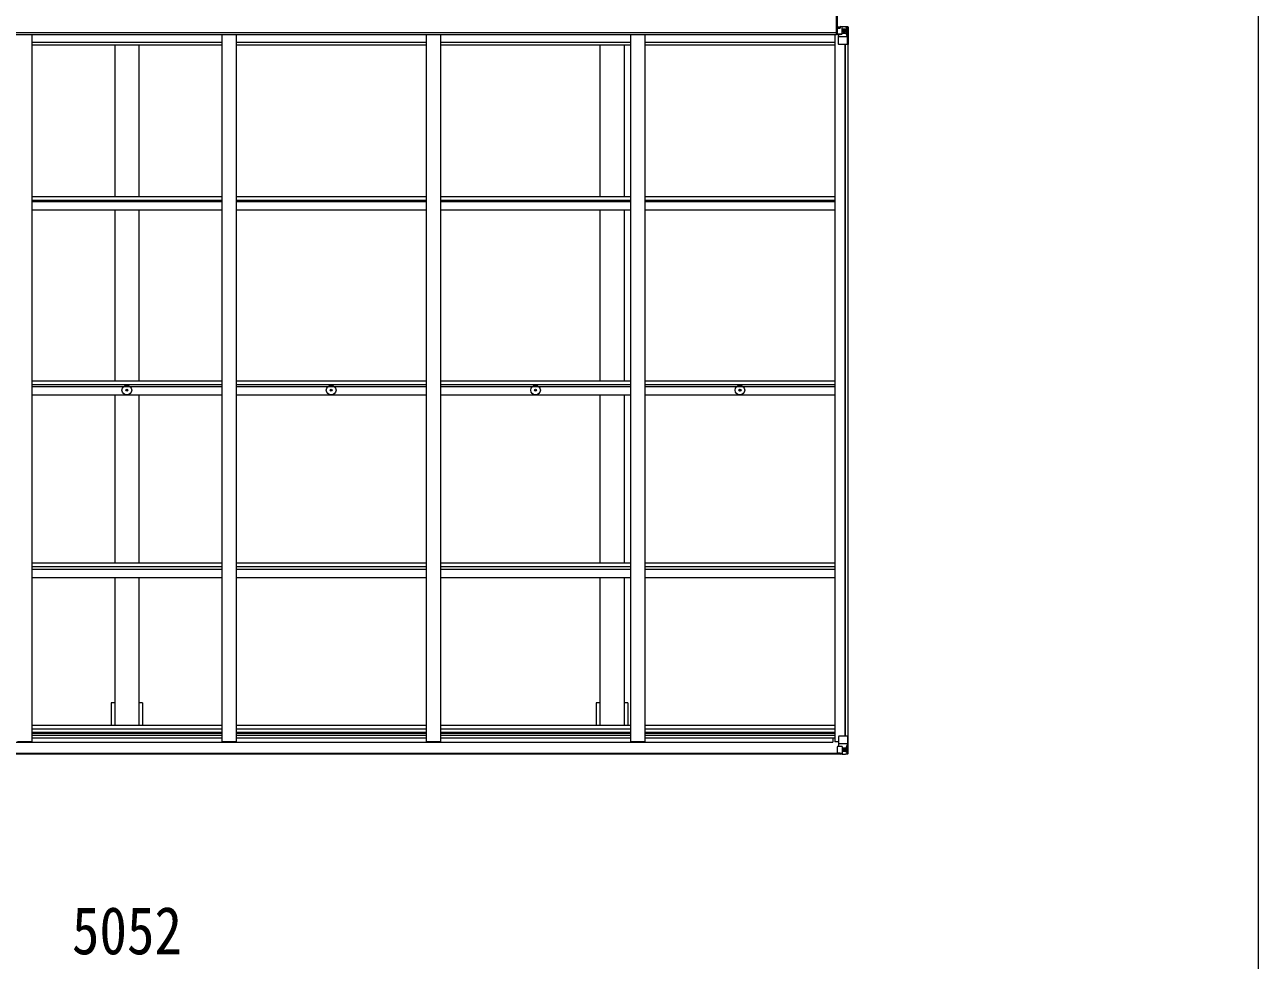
# Model space of a CAD drawing. Units: millimetres at full size, sheet at 1:35; details may follow other scales. Extents: x -9783 to 9892, y -6828 to 6752.
# Drawn here: x 5074 to 9397, y -8 to 3271 of the extents above; entities that cross this region are included whole.
import ezdxf
from ezdxf.enums import TextEntityAlignment as Align

# ---------------------------------------------------------------- set-up
doc = ezdxf.new("R2010")
doc.units = ezdxf.units.MM
doc.header["$LTSCALE"] = 35
for name, color, linetype, lineweight in [('0-1_本体', 4, 'Continuous', 9), ('0-2_部品', 7, 'Continuous', 9), ('0-3_ELV2', 3, 'Continuous', 9), ('0-A_寸法', 6, 'Continuous', 9), ('F-0_240', 7, 'Continuous', 9)]:
    doc.layers.add(name, color=color, linetype=linetype, lineweight=lineweight)
doc.styles.add('ＭＳ ゴシック', font='')
doc.styles.get('ＭＳ ゴシック').set_extended_font_data('MS Gothic')

msp = doc.modelspace()

# ---------------------------------------------------------------- linework, layer by layer
at = {"layer": '0-1_本体'}
for p, q in [((7918.78, 3243.03), (2945.78, 3243.3)), ((7921.28, 3263.47), (7931.78, 3263.47)), ((7918.78, 3236.34), (2945.78, 3236.34)), ((5099.28, 3236.34), (5099.28, 758.14)), ((5099.28, 3209.91), (5765.28, 3209.91)), ((5099.28, 3200.78), (5765.28, 3200.78)), ((5389.78, 3200.78), (5389.78, 2668.74)), ((5474.78, 3200.78), (5474.78, 2668.74)), ((5765.28, 3236.34), (5765.28, 758.14)), ((5815.28, 3236.34), (5815.28, 758.14)), ((5815.28, 3209.91), (6481.28, 3209.91)), ((5815.28, 3200.78), (6481.28, 3200.78)), ((6481.28, 3236.34), (6481.28, 758.14)), ((6531.28, 3236.34), (6531.28, 758.14)), ((6531.28, 3209.91), (7197.28, 3209.91)), ((6531.28, 3200.78), (7197.28, 3200.78)), ((7089.78, 3200.78), (7089.78, 2668.74)), ((7174.78, 3200.78), (7174.78, 2668.74)), ((7197.28, 3236.34), (7197.28, 758.14)), ((7247.28, 3236.34), (7247.28, 758.14)), ((7247.28, 3209.91), (7913.28, 3209.91)), ((7247.28, 3200.78), (7913.28, 3200.78)), ((7913.28, 3236.34), (7913.28, 757.72)), ((7918.78, 3236.34), (7918.78, 3239.97)), ((7918.78, 3238.02), (7922.33, 3238.02)), ((7948.58, 3201.67), (7948.58, 776.8)), ((7949.28, 3201.67), (7949.28, 776.8)), ((7958.28, 3201.67), (7958.28, 776.8)), ((5099.28, 2668.74), (5765.28, 2668.74)), ((5099.28, 2655.72), (5765.28, 2655.72)), ((5099.28, 2651.85), (5765.28, 2651.85)), ((5815.28, 2668.74), (6481.28, 2668.74)), ((5815.28, 2655.72), (6481.28, 2655.72)), ((5815.28, 2651.85), (6481.28, 2651.85)), ((6531.28, 2668.74), (7197.28, 2668.74)), ((6531.28, 2655.72), (7197.28, 2655.72)), ((6531.28, 2651.85), (7197.28, 2651.85)), ((7247.28, 2668.74), (7913.28, 2668.74)), ((7247.28, 2655.72), (7913.28, 2655.72)), ((7247.28, 2651.85), (7913.28, 2651.85)), ((5099.28, 2622.06), (5765.28, 2622.06)), ((5389.78, 2622.06), (5389.78, 2022.98)), ((5474.78, 2622.06), (5474.78, 2022.98)), ((5815.28, 2622.06), (6481.28, 2622.06)), ((6531.28, 2622.06), (7197.28, 2622.06)), ((7089.78, 2622.06), (7089.78, 2022.98)), ((7174.78, 2622.06), (7174.78, 2022.98)), ((7247.28, 2622.06), (7913.28, 2622.06)), ((5099.28, 2022.98), (5765.28, 2022.98)), ((5099.28, 2010), (5765.28, 2010)), ((5099.28, 2002.89), (5765.28, 2002.89)), ((5815.28, 2022.98), (6481.28, 2022.98)), ((5815.28, 2010), (6481.28, 2010)), ((5815.28, 2002.89), (6481.28, 2002.89)), ((6531.28, 2022.98), (7197.28, 2022.98)), ((6531.28, 2010), (7197.28, 2010)), ((6531.28, 2002.89), (7197.28, 2002.89)), ((7247.28, 2022.98), (7913.28, 2022.98)), ((7247.28, 2010), (7913.28, 2010)), ((7247.28, 2002.89), (7913.28, 2002.89)), ((5099.28, 1973.45), (5765.28, 1973.45)), ((5389.78, 1973.45), (5389.78, 1385.48)), ((5474.78, 1973.45), (5474.78, 1385.48)), ((5815.28, 1973.45), (6481.28, 1973.45)), ((6531.28, 1973.45), (7197.28, 1973.45)), ((7089.78, 1973.45), (7089.78, 1385.48)), ((7174.78, 1973.45), (7174.78, 1385.48)), ((7247.28, 1973.45), (7913.28, 1973.45)), ((5099.28, 1385.48), (5765.28, 1385.48)), ((5815.28, 1385.48), (6481.28, 1385.48)), ((6531.28, 1385.48), (7197.28, 1385.48)), ((7247.28, 1385.48), (7913.28, 1385.48)), ((5099.28, 1372.61), (5765.28, 1372.61)), ((5099.28, 1362.51), (5765.28, 1362.51)), ((5815.28, 1372.61), (6481.28, 1372.61)), ((5815.28, 1362.51), (6481.28, 1362.51)), ((6531.28, 1372.61), (7197.28, 1372.61)), ((6531.28, 1362.51), (7197.28, 1362.51)), ((7247.28, 1372.61), (7913.28, 1372.61)), ((7247.28, 1362.51), (7913.28, 1362.51)), ((5099.28, 1333.54), (5765.28, 1333.54)), ((5389.78, 1333.54), (5389.78, 815.54)), ((5474.78, 1333.54), (5474.78, 815.54)), ((5815.28, 1333.54), (6481.28, 1333.54)), ((6531.28, 1333.54), (7197.28, 1333.54)), ((7089.78, 1333.54), (7089.78, 815.54)), ((7174.78, 1333.54), (7174.78, 815.54)), ((7247.28, 1333.54), (7913.28, 1333.54)), ((5487.28, 894.53), (5474.78, 894.53)), ((5487.28, 894.53), (5487.28, 815.54)), ((7187.28, 894.53), (7174.78, 894.53)), ((7187.28, 894.53), (7187.28, 815.54)), ((5099.28, 815.54), (5765.28, 815.54)), ((5099.28, 802.71), (5765.28, 802.71)), ((5099.28, 791.37), (5765.28, 791.37)), ((5099.28, 787.58), (5765.28, 787.58)), ((5099.28, 780.51), (5765.28, 780.51)), ((5815.28, 815.54), (6481.28, 815.54)), ((5815.28, 802.71), (6481.28, 802.71)), ((5815.28, 791.37), (6481.28, 791.37)), ((5815.28, 787.58), (6481.28, 787.58)), ((5815.28, 780.51), (6481.28, 780.51)), ((6531.28, 815.54), (7197.28, 815.54)), ((6531.28, 802.71), (7197.28, 802.71)), ((6531.28, 791.37), (7197.28, 791.37)), ((6531.28, 787.58), (7197.28, 787.58)), ((6531.28, 780.51), (7197.28, 780.51)), ((7247.28, 815.54), (7913.28, 815.54)), ((7247.28, 802.71), (7913.28, 802.71)), ((7247.28, 791.37), (7913.28, 791.37)), ((7247.28, 787.58), (7913.28, 787.58)), ((7247.28, 780.51), (7913.28, 780.51)), ((2958.78, 756.07), (7905.78, 756.07)), ((5049.28, 758.14), (5099.28, 758.14)), ((5099.28, 771.14), (5765.28, 771.14)), ((5765.28, 758.14), (5815.28, 758.14)), ((5815.28, 771.14), (6481.28, 771.14)), ((6481.28, 758.14), (6531.28, 758.14)), ((6531.28, 771.14), (7197.28, 771.14)), ((7197.28, 758.14), (7247.28, 758.14)), ((7247.28, 771.14), (7913.28, 771.14)), ((7905.78, 771.14), (7905.78, 756.07)), ((7926.28, 757.72), (7913.28, 757.72)), ((2927.78, 717.87), (7936.78, 717.87)), ((2927.78, 715.8), (7936.78, 715.8))]:
    msp.add_line(p, q, dxfattribs=at)
for points in [[(5389.78, 894.53), (5377.28, 894.53), (5377.28, 815.54)], [(7089.78, 894.53), (7077.28, 894.53), (7077.28, 815.54)]]:
    msp.add_lwpolyline(points, dxfattribs=at)
at = {"layer": '0-2_部品'}
for p, q in [((5430.04, 1990.81), (5431.15, 1990.83)), ((5430.04, 1989.81), (5431.15, 1989.79)), ((5431.15, 1990.83), (5431.66, 1990.93)), ((5431.15, 1989.79), (5431.66, 1989.69)), ((5431.77, 1991.45), (5431.66, 1990.93)), ((5431.77, 1989.17), (5431.66, 1989.69)), ((5431.78, 1992.56), (5431.77, 1991.45)), ((5431.78, 1988.07), (5431.77, 1989.17)), ((5432.78, 1992.56), (5432.8, 1991.45)), ((5432.78, 1988.07), (5432.8, 1989.17)), ((5432.8, 1991.45), (5432.9, 1990.93)), ((5432.8, 1989.17), (5432.9, 1989.69)), ((5433.42, 1990.83), (5432.9, 1990.93)), ((5433.42, 1989.79), (5432.9, 1989.69)), ((5434.53, 1990.81), (5433.42, 1990.83)), ((5434.53, 1989.81), (5433.42, 1989.79)), ((6146.04, 1990.81), (6147.15, 1990.83)), ((6146.04, 1989.81), (6147.15, 1989.79)), ((6147.15, 1990.83), (6147.66, 1990.93)), ((6147.15, 1989.79), (6147.66, 1989.69)), ((6147.77, 1991.45), (6147.66, 1990.93)), ((6147.77, 1989.17), (6147.66, 1989.69)), ((6147.78, 1992.56), (6147.77, 1991.45)), ((6147.78, 1988.07), (6147.77, 1989.17)), ((6148.78, 1992.56), (6148.8, 1991.45)), ((6148.78, 1988.07), (6148.8, 1989.17)), ((6148.8, 1991.45), (6148.9, 1990.93)), ((6148.8, 1989.17), (6148.9, 1989.69)), ((6149.42, 1990.83), (6148.9, 1990.93)), ((6149.42, 1989.79), (6148.9, 1989.69)), ((6150.53, 1990.81), (6149.42, 1990.83)), ((6150.53, 1989.81), (6149.42, 1989.79)), ((6862.04, 1990.81), (6863.15, 1990.83)), ((6862.04, 1989.81), (6863.15, 1989.79)), ((6863.15, 1990.83), (6863.66, 1990.93)), ((6863.15, 1989.79), (6863.66, 1989.69)), ((6863.77, 1991.45), (6863.66, 1990.93)), ((6863.77, 1989.17), (6863.66, 1989.69)), ((6863.78, 1992.56), (6863.77, 1991.45)), ((6863.78, 1988.07), (6863.77, 1989.17)), ((6864.78, 1992.56), (6864.8, 1991.45)), ((6864.78, 1988.07), (6864.8, 1989.17)), ((6864.8, 1991.45), (6864.9, 1990.93)), ((6864.8, 1989.17), (6864.9, 1989.69)), ((6865.42, 1990.83), (6864.9, 1990.93)), ((6865.42, 1989.79), (6864.9, 1989.69)), ((6866.53, 1990.81), (6865.42, 1990.83)), ((6866.53, 1989.81), (6865.42, 1989.79)), ((7578.04, 1990.81), (7579.15, 1990.83)), ((7578.04, 1989.81), (7579.15, 1989.79)), ((7579.15, 1990.83), (7579.66, 1990.93)), ((7579.15, 1989.79), (7579.66, 1989.69)), ((7579.77, 1991.45), (7579.66, 1990.93)), ((7579.77, 1989.17), (7579.66, 1989.69)), ((7579.78, 1992.56), (7579.77, 1991.45)), ((7579.78, 1988.07), (7579.77, 1989.17)), ((7580.78, 1992.56), (7580.8, 1991.45)), ((7580.78, 1988.07), (7580.8, 1989.17)), ((7580.8, 1991.45), (7580.9, 1990.93)), ((7580.8, 1989.17), (7580.9, 1989.69)), ((7581.42, 1990.83), (7580.9, 1990.93)), ((7581.42, 1989.79), (7580.9, 1989.69)), ((7582.53, 1990.81), (7581.42, 1990.83)), ((7582.53, 1989.81), (7581.42, 1989.79)), ((7921.78, 739.64), (7921.78, 719.49)), ((7931.78, 740.59), (7922.78, 740.55)), ((7926.28, 775.8), (7926.28, 742.7)), ((7950.28, 750.13), (7926.28, 750.13)), ((7927.11, 742.44), (7937.46, 740.79)), ((7927.11, 741.81), (7927.11, 742.44)), ((7934.76, 740.59), (7927.11, 741.81)), ((7960.28, 776.8), (7927.28, 776.8)), ((7938.28, 740.59), (7931.78, 740.59)), ((7937.46, 740.79), (7937.46, 740.59)), ((7938.28, 740.59), (7938.28, 713.8)), ((7938.28, 736.6), (7950.28, 736.6)), ((7956.9, 749.92), (7950.28, 750.13)), ((7950.28, 736.6), (7950.28, 736.6)), ((7950.28, 736.6), (7952.62, 736.57)), ((7952.62, 736.57), (7952.62, 723.1)), ((7956.9, 749.92), (7952.75, 737.83)), ((7957.44, 776.8), (7957.44, 716.22)), ((7960.28, 716.09), (7960.28, 776.8)), ((7922.78, 718.78), (7931.78, 718.72)), ((7931.78, 713.4), (7931.78, 719.35)), ((7950.28, 723.04), (7938.28, 723.04)), ((7938.28, 713.92), (7950.28, 714.7)), ((7945.76, 730.24), (7945.76, 731.2)), ((7952.62, 723.1), (7950.28, 723.04)), ((7950.38, 714.7), (7958.3, 715.18)), ((7953.47, 719.59), (7956.21, 715.92)), ((7957.44, 716.15), (7957.44, 716.22)), ((7959.35, 715.13), (7959.35, 715.09))]:
    msp.add_line(p, q, dxfattribs=at)
for points in [[(7921.78, 719.49), (7921.8, 719.38), (7931.78, 719.35)], [(7959.35, 715.09), (7950.28, 714.53), (7931.78, 713.4)], [(7943.84, 729.28), (7942.88, 729.28), (7942.88, 728.32), (7943.84, 728.32)], [(7945.76, 731.2), (7944.8, 731.2), (7944.8, 730.24)], [(7944.8, 727.36), (7944.8, 726.4), (7945.76, 726.4), (7945.76, 727.36)], [(7946.72, 728.32), (7947.68, 728.32), (7947.68, 729.28), (7946.72, 729.28)]]:
    msp.add_lwpolyline(points, dxfattribs=at)
for centre, radius in [((5432.28, 1990.31), 17), ((5432.28, 1990.31), 4), ((6148.28, 1990.31), 17), ((6148.28, 1990.31), 4), ((6864.28, 1990.31), 17), ((6864.28, 1990.31), 4), ((7580.28, 1990.31), 17), ((7580.28, 1990.31), 4), ((7945.28, 728.8), 5.3)]:
    msp.add_circle(centre, radius, dxfattribs=at)
for centre, radius, start, end in [((5432.28, 1990.31), 2.3, 167.44414, 192.55586), ((5432.28, 1990.31), 2.3, 77.44414, 102.55586), ((5432.28, 1990.31), 2.3, 347.44414, 12.55586), ((6148.28, 1990.31), 2.3, 167.44414, 192.55586), ((6148.28, 1990.31), 2.3, 77.44414, 102.55586), ((6148.28, 1990.31), 2.3, 347.44414, 12.55586), ((6864.28, 1990.31), 2.3, 167.44414, 192.55586), ((6864.28, 1990.31), 2.3, 77.44414, 102.55586), ((6864.28, 1990.31), 2.3, 347.44414, 12.55586), ((7580.28, 1990.31), 2.3, 167.44414, 192.55586), ((7580.28, 1990.31), 2.3, 77.44414, 102.55586), ((7580.28, 1990.31), 2.3, 347.44414, 12.55586), ((5432.28, 1990.31), 2.3, 257.44414, 282.55586), ((6148.28, 1990.31), 2.3, 257.44414, 282.55586), ((6864.28, 1990.31), 2.3, 257.44414, 282.55586), ((7580.28, 1990.31), 2.3, 257.44414, 282.55586), ((7927.28, 775.8), 1, 90, 180), ((7927.22, 743.37), 0.937, 182.32209, 263.26766), ((7927.22, 742.74), 0.937, 182.32209, 263.26766), ((7937.35, 739.86), 0.937, 50.93398, 83.26766), ((7943.84, 730.24), 0.96, 270, 0), ((7943.84, 727.36), 0.96, 0, 90), ((7946.72, 730.24), 0.96, 180, 270), ((7946.72, 727.36), 0.96, 90, 180), ((7956.16, 716.09), 1.28, 311.17831, 2.45895), ((7958.13, 702.48), 12.7, 89.24466, 95.10311), ((7959.28, 716.09), 1, 273.50017, 0.00079), ((7959.29, 716.13), 0.999, 273.4424, 359.95083), ((7959.29, 716.09), 0.999, 273.4424, 359.95083)]:
    msp.add_arc(centre, radius, start, end, dxfattribs=at)
for centre, major_axis, ratio, start_param, end_param in [((7922.78, 739.65), (-1, -0.021), 0.906239, 4.6936843, 6.2644806), ((7954.02, 736.55), (0, -3), 0.468246, 4.2703918, 4.7058971), ((7956.17, 747.57), (-0.85, -2.32), 0.403757, 2.3087461, 3.2744049), ((7922.78, 719.48), (-1, 0.012), 0.707053, 0.1587743, 1.5795216), ((8032.03, 723.04), (-81.75, 0), 0.061163, 0, 0.0007725), ((7955.49, 723.18), (-0.03, -5), 0.573921, 4.7320603, 5.5159136), ((7957.15, 718.11), (0.02, -3), 0.466854, 5.5234897, 6.1575023), ((7957.35, 715.01), (-2, -0.12), 0.060933, 3.1378449, 4.2119296), ((7758.35, 702.78), (-201, -12.36), 0.060933, 3.1373463, 3.1378449)]:
    msp.add_ellipse(centre, major_axis=major_axis, ratio=ratio, start_param=start_param, end_param=end_param, dxfattribs=at)
at = {"layer": '0-3_ELV2'}
for p, q in [((7921.78, 3238.83), (7921.78, 3258.98)), ((7922.78, 3259.7), (7931.78, 3259.75)), ((7931.78, 3265.07), (7931.78, 3259.12)), ((7938.28, 3237.88), (7938.28, 3264.67)), ((7938.28, 3264.56), (7950.28, 3263.77)), ((7950.28, 3255.43), (7938.28, 3255.43)), ((7945.76, 3248.23), (7945.76, 3247.27)), ((7952.62, 3255.37), (7950.28, 3255.43)), ((7950.38, 3263.77), (7958.3, 3263.29)), ((7952.62, 3241.9), (7952.62, 3255.37)), ((7953.47, 3258.88), (7956.21, 3262.55)), ((7957.44, 3262.32), (7957.44, 3262.25)), ((7957.44, 3201.67), (7957.44, 3262.25)), ((7959.35, 3263.34), (7959.35, 3263.38)), ((7960.28, 3262.38), (7960.28, 3201.67)), ((7931.78, 3237.88), (7922.78, 3237.92)), ((7926.28, 3202.67), (7926.28, 3235.77)), ((7950.28, 3228.34), (7926.28, 3228.34)), ((7934.76, 3237.88), (7927.11, 3236.66)), ((7927.11, 3236.03), (7937.46, 3237.68)), ((7927.11, 3236.66), (7927.11, 3236.03)), ((7960.28, 3201.67), (7927.28, 3201.67)), ((7938.28, 3237.88), (7931.78, 3237.88)), ((7937.46, 3237.68), (7937.46, 3237.88)), ((7938.28, 3241.87), (7950.28, 3241.87)), ((7950.28, 3241.87), (7952.62, 3241.9)), ((7950.28, 3241.87), (7950.28, 3241.87)), ((7956.9, 3228.55), (7950.28, 3228.34)), ((7956.9, 3228.55), (7952.75, 3240.64))]:
    msp.add_line(p, q, dxfattribs=at)
for points in [[(7919.78, 3240), (7918.78, 3240), (7918.78, 3303), (7919.78, 3303)], [(7921.78, 3258.98), (7921.8, 3259.09), (7931.78, 3259.12)], [(7959.35, 3263.38), (7950.28, 3263.94), (7931.78, 3265.07)], [(7943.84, 3249.19), (7942.88, 3249.19), (7942.88, 3250.15), (7943.84, 3250.15)], [(7944.8, 3251.11), (7944.8, 3252.07), (7945.76, 3252.07), (7945.76, 3251.11)], [(7945.76, 3247.27), (7944.8, 3247.27), (7944.8, 3248.23)], [(7946.72, 3250.15), (7947.68, 3250.15), (7947.68, 3249.19), (7946.72, 3249.19)]]:
    msp.add_lwpolyline(points, dxfattribs=at)
msp.add_lwpolyline([(7919.78, 3240), (7919.78, 3303), (7921.28, 3303), (7921.28, 3240)], close=True, dxfattribs=at)
msp.add_circle((7945.28, 3249.67), 5.3, dxfattribs=at)
for centre, radius, start, end in [((7943.84, 3251.11), 0.96, 270, 0), ((7943.84, 3248.23), 0.96, 0, 90), ((7946.72, 3251.11), 0.96, 180, 270), ((7946.72, 3248.23), 0.96, 90, 180), ((7956.16, 3262.38), 1.28, 357.54105, 48.82169), ((7958.13, 3275.99), 12.7, 264.89689, 270.75534), ((7959.28, 3262.38), 1, 359.99921, 86.49983), ((7959.29, 3262.38), 0.999, 0.04917, 86.5576), ((7959.29, 3262.34), 0.999, 0.04917, 86.5576), ((7927.22, 3235.73), 0.937, 96.73234, 177.67791), ((7927.22, 3235.1), 0.937, 96.73234, 177.67791), ((7927.28, 3202.67), 1, 180, 270), ((7937.35, 3238.61), 0.937, 276.73234, 309.06602)]:
    msp.add_arc(centre, radius, start, end, dxfattribs=at)
for centre, major_axis, ratio, start_param, end_param in [((7922.78, 3258.99), (-1, -0.012), 0.707053, 4.7036637, 6.124411), ((8032.03, 3255.43), (-81.75, 0), 0.061163, 6.2824128, 6.2831853), ((7955.49, 3255.29), (-0.03, 5), 0.573921, 0.7672717, 1.551125), ((7957.15, 3260.36), (0.02, 3), 0.466854, 0.125683, 0.7596956), ((7957.35, 3263.46), (-2, 0.12), 0.060933, 2.0712557, 3.1453404), ((7758.35, 3275.69), (-201, 12.36), 0.060933, 3.1453404, 3.145839), ((7922.78, 3238.82), (-1, 0.021), 0.906239, 0.0187047, 1.589501), ((7954.02, 3241.92), (0, 3), 0.468246, 1.5772882, 2.0127935), ((7956.17, 3230.9), (-0.85, 2.32), 0.403757, 3.0087805, 3.9744392)]:
    msp.add_ellipse(centre, major_axis=major_axis, ratio=ratio, start_param=start_param, end_param=end_param, dxfattribs=at)
at = {"layer": 'F-0_240', "color": 5}
msp.add_line((9396.97, 6751.9), (9396.97, -6828.1), dxfattribs=at)

# ---------------------------------------------------------------- texts
at = {"layer": '0-A_寸法', "color": 7, "style": 'ＭＳ ゴシック', "width": 0.85}
msp.add_text('5052', height=166.8, dxfattribs=at).set_placement((5239.78, -37.37), align=Align.BOTTOM_LEFT)

doc.saveas('drawing.dxf')
